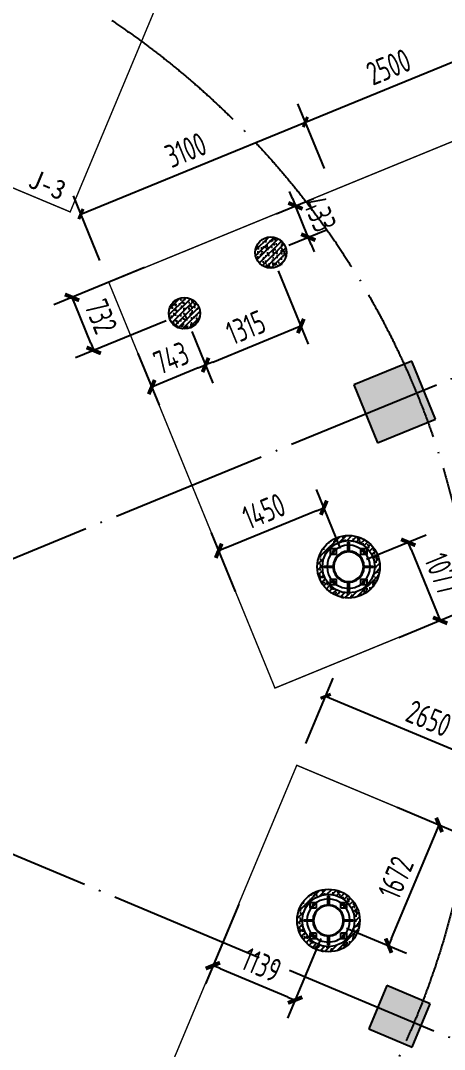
# Model space of a CAD drawing. Extents: x 6827379 to 6887889, y 99218 to 177608.
# Drawn here: x 6848113 to 6853529, y 157893 to 171032 of the extents above; entities that cross this region are included whole.
import ezdxf
from ezdxf.enums import TextEntityAlignment as Align

# ---------------------------------------------------------------- set-up
doc = ezdxf.new("R2010")
doc.units = 0
doc.header["$LTSCALE"] = 1000
doc.header["$MEASUREMENT"] = 0
for name, pattern in [('2', [18.5, 12, -3, 0.5, -3]), ('CONTINOUS', [2000000.0, 1000000.0, 1000000.0]), ('DOTE', [2.42, 2, -0.2, 0.02, -0.2])]:
    doc.linetypes.add(name, pattern=pattern)
for name, color, linetype in [('1505', 2, 'Continuous'), ('A_公标', 3, 'Continuous'), ('A_轴线', 9, 'DOTE'), ('S_CL', 2, 'Continuous'), ('孔标注', 253, 'Continuous'), ('字符标注', 253, 'Continuous'), ('柱', 2, 'Continuous'), ('柱_主零件_实线', 2, 'Continuous'), ('柱_零件_实线', 3, 'Continuous'), ('校对1', 2, 'Continuous'), ('螺栓组-普通_实线', 1, 'Continuous')]:
    doc.layers.add(name, color=color, linetype=linetype)
doc.styles.add('_TCH_DIM_T3', font='tssdeng.shx', dxfattribs={"width": 0.705882, "bigfont": 'tssdchn.shx'})
doc.styles.add('TSSD_Dimension', font='Tssdeng.shx', dxfattribs={"width": 0.7, "bigfont": 'hztxt.shx'})
doc.styles.add('黑1', font='simhei.ttf', dxfattribs={"width": 0.85})
doc.dimstyles.new('_TCH_ARCH&&100', dxfattribs={"dimtxt": 297.5, "dimasz": 100, "dimexe": 250, "dimexo": 300, "dimgap": 100, "dimtad": 1, "dimdec": 0, "dimzin": 0, "dimdsep": 46, "dimtxsty": '_TCH_DIM_T3', "dimblk": 'ARCHTICK', "dimcen": 0.09, "dimclrt": 7, "dimazin": 2, "dimtfac": 1, "dimtdec": 0, "dimtix": 1, "dimtmove": 2, "dimatfit": 3, "dimfxl": 1, "dimtolj": 1, "dimtzin": 0, "dimarcsym": 0})
doc.dimstyles.new('TSSD_100_100', dxfattribs={"dimtxt": 300, "dimasz": 100, "dimexe": 250, "dimexo": 250, "dimgap": 100, "dimtad": 1, "dimdec": 0, "dimzin": 0, "dimdsep": 46, "dimtxsty": 'TSSD_Dimension', "dimblk": '_TSDBK', "dimcen": 0, "dimclrt": 7, "dimadec": 0, "dimazin": 0, "dimtfac": 1, "dimtdec": 0, "dimtix": 1, "dimtmove": 2, "dimatfit": 3, "dimldrblk": '_TSDBK', "dimfxl": 1, "dimtolj": 1, "dimtzin": 0, "dimarcsym": 0})

# ---------------------------------------------------------------- blocks, each defined once
blk = doc.blocks.new('_ArchTick')
at = {"color": 0, "linetype": 'ByBlock', "const_width": 0.4}
blk.add_lwpolyline([(-0.5, -0.5), (0.5, 0.5)], dxfattribs=at)
blk = doc.blocks.new('*D40')
at = {"layer": 'A_公标', "color": 0, "linetype": 'CONTINOUS', "lineweight": -2, "transparency": 16777216}
for p, q in [((6851758, 161798), (6852107, 162633)), ((6852011, 162403), (6854455, 161380)), ((6854202, 160775), (6854551, 161610))]:
    blk.add_line(p, q, dxfattribs=at)
at = {"layer": 'Defpoints', "color": 0, "linetype": 'CONTINOUS', "transparency": 16777216}
for p in [(6851642, 161522), (6854455, 161380), (6854086, 160499)]:
    blk.add_point(p, dxfattribs=at)
at = {"layer": 'A_公标', "color": 0, "linetype": 'CONTINOUS', "lineweight": -2, "transparency": 16777216, "xscale": 100, "yscale": 100, "zscale": 100}
for p, rotation in [((6852011, 162403), 157.2842597415569), ((6854455, 161380), 337.2842597415569)]:
    blk.add_blockref('_ArchTick', p, dxfattribs=dict(at, rotation=rotation))
at = {"layer": 'A_公标', "color": 7, "linetype": 'CONTINOUS', "transparency": 16777216, "insert": (6853329, 162121), "char_height": 297.5, "attachment_point": 5, "rotation": 337.2843, "style": '_TCH_DIM_T3'}
blk.add_mtext('\\A1;2650', dxfattribs=at)
blk = doc.blocks.new('*D46')
at = {"layer": 'A_公标', "color": 0, "linetype": 'CONTINOUS', "lineweight": -2, "transparency": 16777216}
for p, q in [((6851995, 169142), (6851657, 169968)), ((6848884, 168562), (6851752, 169737)), ((6849127, 167967), (6848789, 168793))]:
    blk.add_line(p, q, dxfattribs=at)
at = {"layer": 'Defpoints', "color": 0, "linetype": 'CONTINOUS', "transparency": 16777216}
for p in [(6851752, 169737), (6852109, 168865), (6849241, 167690)]:
    blk.add_point(p, dxfattribs=at)
at = {"layer": 'A_公标', "color": 0, "linetype": 'CONTINOUS', "lineweight": -2, "transparency": 16777216, "xscale": 100, "yscale": 100, "zscale": 100}
for p, rotation in [((6851752, 169737), 22.27599075913769), ((6848884, 168562), 202.2759907591377)]:
    blk.add_blockref('_ArchTick', p, dxfattribs=dict(at, rotation=rotation))
at = {"layer": 'A_公标', "color": 7, "linetype": 'CONTINOUS', "transparency": 16777216, "insert": (6850224, 169379), "char_height": 297.5, "attachment_point": 5, "rotation": 22.276, "style": '_TCH_DIM_T3'}
blk.add_mtext('\\A1;3100', dxfattribs=at)
blk = doc.blocks.new('*D47')
at = {"layer": 'A_公标', "color": 0, "linetype": 'CONTINOUS', "lineweight": -2, "transparency": 16777216}
for p, q in [((6854309, 170090), (6853971, 170916)), ((6851752, 169737), (6854066, 170684)), ((6851995, 169142), (6851657, 169968))]:
    blk.add_line(p, q, dxfattribs=at)
at = {"layer": 'Defpoints', "color": 0, "linetype": 'CONTINOUS', "transparency": 16777216}
for p in [(6854066, 170684), (6854423, 169813), (6852109, 168865)]:
    blk.add_point(p, dxfattribs=at)
at = {"layer": 'A_公标', "color": 0, "linetype": 'CONTINOUS', "lineweight": -2, "transparency": 16777216, "xscale": 100, "yscale": 100, "zscale": 100}
for p, rotation in [((6854066, 170684), 22.27599075915158), ((6851752, 169737), 202.2759907591516)]:
    blk.add_blockref('_ArchTick', p, dxfattribs=dict(at, rotation=rotation))
at = {"layer": 'A_公标', "color": 7, "linetype": 'CONTINOUS', "transparency": 16777216, "insert": (6852815, 170441), "char_height": 297.5, "attachment_point": 5, "rotation": 22.276, "style": '_TCH_DIM_T3'}
blk.add_mtext('\\A1;2500', dxfattribs=at)
blk = doc.blocks.new('asdadasdsd')
at = {"layer": '孔标注', "const_width": 2}
blk.add_lwpolyline([(6501282, 156577, 1), (6501280, 156577, 1), (6501282, 156577, 1)], format="xyb", dxfattribs=at)
at = {"layer": '字符标注'}
for p, q in [((6501281, 156607), (6501281, 156547)), ((6501281, 156607), (6501281, 156547)), ((6501700, 156577), (6501640, 156577)), ((6501700, 156577), (6501640, 156577)), ((6501251, 156188), (6501311, 156188)), ((6501251, 156188), (6501311, 156188)), ((6501670, 156158), (6501670, 156218)), ((6501670, 156158), (6501670, 156218))]:
    blk.add_line(p, q, dxfattribs=at)
for start, end in [(45, 135), (135, 225), (315, 45), (225, 315)]:
    blk.add_arc((6501475, 156382), 275, start, end, dxfattribs=at)
at = {"layer": '柱_主零件_实线'}
for p, q in [((6501334, 156524), (6501302, 156482)), ((6501341, 156517), (6501311, 156477)), ((6501375, 156555), (6501334, 156524)), ((6501380, 156547), (6501341, 156517)), ((6501424, 156575), (6501375, 156555)), ((6501426, 156566), (6501380, 156547)), ((6501475, 156582), (6501424, 156575)), ((6501475, 156572), (6501426, 156566)), ((6501527, 156575), (6501475, 156582)), ((6501525, 156566), (6501475, 156572)), ((6501570, 156547), (6501525, 156566)), ((6501575, 156555), (6501527, 156575)), ((6501610, 156517), (6501570, 156547)), ((6501617, 156524), (6501575, 156555)), ((6501640, 156477), (6501610, 156517)), ((6501649, 156482), (6501617, 156524)), ((6501282, 156434), (6501275, 156382)), ((6501275, 156382), (6501282, 156330)), ((6501302, 156482), (6501282, 156434)), ((6501292, 156431), (6501285, 156382)), ((6501285, 156382), (6501292, 156333)), ((6501311, 156477), (6501292, 156431)), ((6501659, 156431), (6501640, 156477)), ((6501669, 156434), (6501649, 156482)), ((6501665, 156382), (6501659, 156431)), ((6501659, 156333), (6501665, 156382)), ((6501675, 156382), (6501669, 156434)), ((6501669, 156330), (6501675, 156382)), ((6501282, 156330), (6501302, 156282)), ((6501292, 156333), (6501311, 156287)), ((6501302, 156282), (6501334, 156241)), ((6501311, 156287), (6501341, 156248)), ((6501334, 156241), (6501375, 156209)), ((6501341, 156248), (6501380, 156218)), ((6501570, 156218), (6501610, 156248)), ((6501575, 156209), (6501617, 156241)), ((6501610, 156248), (6501640, 156287)), ((6501617, 156241), (6501649, 156282)), ((6501640, 156287), (6501659, 156333)), ((6501649, 156282), (6501669, 156330)), ((6501375, 156209), (6501424, 156189)), ((6501380, 156218), (6501426, 156199)), ((6501424, 156189), (6501475, 156182)), ((6501426, 156199), (6501475, 156192)), ((6501475, 156192), (6501525, 156199)), ((6501475, 156182), (6501527, 156189)), ((6501525, 156199), (6501570, 156218)), ((6501527, 156189), (6501575, 156209))]:
    blk.add_line(p, q, dxfattribs=at)
at = {"layer": '柱_零件_实线'}
for p, q in [((6501238, 156619), (6501308, 156672)), ((6501308, 156672), (6501389, 156706)), ((6501389, 156706), (6501475, 156717)), ((6501467, 156582), (6501467, 156697)), ((6501467, 156697), (6501483, 156697)), ((6501467, 156640), (6501483, 156640)), ((6501475, 156717), (6501562, 156706)), ((6501483, 156697), (6501483, 156582)), ((6501562, 156706), (6501643, 156672)), ((6501643, 156672), (6501712, 156619)), ((6501152, 156469), (6501185, 156550)), ((6501185, 156550), (6501238, 156619)), ((6501243, 156614), (6501318, 156614)), ((6501243, 156539), (6501243, 156614)), ((6501318, 156539), (6501243, 156539)), ((6501318, 156614), (6501318, 156539)), ((6501467, 156582), (6501483, 156582)), ((6501632, 156614), (6501707, 156614)), ((6501632, 156539), (6501632, 156614)), ((6501707, 156539), (6501632, 156539)), ((6501707, 156614), (6501707, 156539)), ((6501712, 156619), (6501765, 156550)), ((6501765, 156550), (6501799, 156469)), ((6501140, 156382), (6501152, 156469)), ((6501152, 156295), (6501140, 156382)), ((6501160, 156390), (6501275, 156390)), ((6501160, 156374), (6501160, 156390)), ((6501275, 156374), (6501160, 156374)), ((6501217, 156374), (6501217, 156390)), ((6501275, 156374), (6501275, 156390)), ((6501675, 156390), (6501790, 156390)), ((6501675, 156390), (6501675, 156374)), ((6501790, 156374), (6501675, 156374)), ((6501733, 156390), (6501733, 156374)), ((6501790, 156390), (6501790, 156374)), ((6501799, 156469), (6501810, 156382)), ((6501810, 156382), (6501799, 156295)), ((6501185, 156215), (6501152, 156295)), ((6501799, 156295), (6501765, 156215)), ((6501238, 156145), (6501185, 156215)), ((6501308, 156092), (6501238, 156145)), ((6501243, 156150), (6501243, 156225)), ((6501243, 156225), (6501318, 156225)), ((6501318, 156150), (6501243, 156150)), ((6501318, 156225), (6501318, 156150)), ((6501467, 156067), (6501467, 156182)), ((6501483, 156182), (6501467, 156182)), ((6501483, 156124), (6501467, 156124)), ((6501483, 156182), (6501483, 156067)), ((6501632, 156150), (6501632, 156225)), ((6501632, 156225), (6501707, 156225)), ((6501707, 156150), (6501632, 156150)), ((6501712, 156145), (6501643, 156092)), ((6501707, 156225), (6501707, 156150)), ((6501765, 156215), (6501712, 156145)), ((6501389, 156059), (6501308, 156092)), ((6501475, 156047), (6501389, 156059)), ((6501483, 156067), (6501467, 156067)), ((6501562, 156059), (6501475, 156047)), ((6501643, 156092), (6501562, 156059))]:
    blk.add_line(p, q, dxfattribs=at)
at = {"layer": '柱_零件_实线', "color": 3, "linetype": '2'}
for p, q in [((6501467, 156612), (6501483, 156612)), ((6501245, 156374), (6501245, 156390)), ((6501705, 156390), (6501705, 156374)), ((6501483, 156152), (6501467, 156152))]:
    blk.add_line(p, q, dxfattribs=at)
at = {"layer": '螺栓组-普通_实线', "color": 253}
for p, q in [((6501301, 156577), (6501261, 156577)), ((6501281, 156607), (6501281, 156547)), ((6501690, 156577), (6501650, 156577)), ((6501670, 156607), (6501670, 156547)), ((6501301, 156188), (6501261, 156188)), ((6501281, 156218), (6501281, 156158)), ((6501690, 156188), (6501650, 156188)), ((6501670, 156218), (6501670, 156158))]:
    blk.add_line(p, q, dxfattribs=at)
at = {"layer": '螺栓组-普通_实线', "const_width": 10}
for points in [[(6501286, 156577, 1), (6501276, 156577, 1), (6501286, 156577, 1)], [(6501675, 156577, 1), (6501665, 156577, 1), (6501675, 156577, 1)], [(6501286, 156188, 1), (6501276, 156188, 1), (6501286, 156188, 1)], [(6501675, 156188, 1), (6501665, 156188, 1), (6501675, 156188, 1)]]:
    blk.add_lwpolyline(points, format="xyb", dxfattribs=at)
blk = doc.blocks.new('_TSDBK')
blk.add_line((-1, 0), (0, 0))
at = {"const_width": 0.5}
blk.add_lwpolyline([(-0.7, -0.7), (0.7, 0.7)], dxfattribs=at)
blk = doc.blocks.new('*D199')
at = {"layer": 'Defpoints', "color": 0, "linetype": 'CONTINOUS', "transparency": 16777216}
for p in [(6850206, 167294), (6849518, 167012), (6849789, 166352)]:
    blk.add_point(p, dxfattribs=at)
at = {"layer": '校对1', "color": 0, "linetype": 'CONTINOUS', "lineweight": -2, "transparency": 16777216}
for p, q in [((6850301, 167063), (6850571, 166402)), ((6849613, 166781), (6849883, 166121)), ((6850384, 166596), (6849881, 166390))]:
    blk.add_line(p, q, dxfattribs=at)
at = {"layer": '校对1', "color": 0, "linetype": 'CONTINOUS', "lineweight": -2, "transparency": 16777216, "xscale": 100, "yscale": 100, "zscale": 100}
for p, rotation in [((6850477, 166634), 22.27599075913758), ((6849789, 166352), 202.2759907591375)]:
    blk.add_blockref('_TSDBK', p, dxfattribs=dict(at, rotation=rotation))
at = {"layer": '校对1', "color": 7, "linetype": 'CONTINOUS', "transparency": 16777216, "insert": (6850038, 166724), "char_height": 300, "attachment_point": 5, "rotation": 22.276, "style": 'TSSD_Dimension'}
blk.add_mtext('\\A1;743', dxfattribs=at)
blk = doc.blocks.new('*D74')
at = {"layer": 'Defpoints', "color": 0, "linetype": 'CONTINOUS', "transparency": 16777216}
for p in [(6851310, 168070), (6850206, 167294), (6851694, 167132)]:
    blk.add_point(p, dxfattribs=at)
at = {"layer": '校对1', "color": 0, "linetype": 'CONTINOUS', "lineweight": -2, "transparency": 16777216}
for p, q in [((6851405, 167838), (6851789, 166901)), ((6850301, 167063), (6850571, 166402)), ((6850569, 166672), (6851601, 167094))]:
    blk.add_line(p, q, dxfattribs=at)
at = {"layer": '校对1', "color": 0, "linetype": 'CONTINOUS', "lineweight": -2, "transparency": 16777216, "xscale": 100, "yscale": 100, "zscale": 100}
for p, rotation in [((6851694, 167132), 22.27599075858916), ((6850477, 166634), 202.2759907585892)]:
    blk.add_blockref('_TSDBK', p, dxfattribs=dict(at, rotation=rotation))
at = {"layer": '校对1', "color": 7, "linetype": 'CONTINOUS', "transparency": 16777216, "insert": (6850991, 167114), "char_height": 300, "attachment_point": 5, "rotation": 22.276, "style": 'TSSD_Dimension'}
blk.add_mtext('\\A1;1315', dxfattribs=at)
blk = doc.blocks.new('*D200')
at = {"layer": 'Defpoints', "color": 0, "linetype": 'CONTINOUS', "transparency": 16777216}
for p in [(6849929, 167972), (6848771, 167497), (6850206, 167294)]:
    blk.add_point(p, dxfattribs=at)
at = {"layer": '校对1', "color": 0, "linetype": 'CONTINOUS', "lineweight": -2, "transparency": 16777216}
for p, q in [((6849697, 167877), (6848539, 167402)), ((6849010, 166912), (6848809, 167405)), ((6849975, 167199), (6848817, 166725))]:
    blk.add_line(p, q, dxfattribs=at)
at = {"layer": '校对1', "color": 0, "linetype": 'CONTINOUS', "lineweight": -2, "transparency": 16777216, "xscale": 100, "yscale": 100, "zscale": 100}
for p, rotation in [((6848771, 167497), 112.2759907591397), ((6849048, 166820), 292.2759907591397)]:
    blk.add_blockref('_TSDBK', p, dxfattribs=dict(at, rotation=rotation))
at = {"layer": '校对1', "color": 7, "linetype": 'CONTINOUS', "transparency": 16777216, "insert": (6849141, 167253), "char_height": 300, "attachment_point": 5, "rotation": 292.276, "style": 'TSSD_Dimension'}
blk.add_mtext('\\A1;732', dxfattribs=at)
blk = doc.blocks.new('*D201')
at = {"layer": 'Defpoints', "color": 0, "linetype": 'CONTINOUS', "transparency": 16777216}
for p in [(6851625, 168666), (6851146, 168470), (6851310, 168070)]:
    blk.add_point(p, dxfattribs=at)
at = {"layer": '校对1', "color": 0, "linetype": 'CONTINOUS', "lineweight": -2, "transparency": 16777216}
for p, q in [((6851587, 168759), (6851549, 168851)), ((6851377, 168565), (6851856, 168761)), ((6851789, 168266), (6851625, 168666)), ((6851541, 168164), (6852020, 168360)), ((6851827, 168173), (6851864, 168081))]:
    blk.add_line(p, q, dxfattribs=at)
at = {"layer": '校对1', "color": 0, "linetype": 'CONTINOUS', "lineweight": -2, "transparency": 16777216, "xscale": 100, "yscale": 100, "zscale": 100}
for p, rotation in [((6851625, 168666), 292.2759907591), ((6851789, 168266), 112.2759907591)]:
    blk.add_blockref('_TSDBK', p, dxfattribs=dict(at, rotation=rotation))
at = {"layer": '校对1', "color": 7, "linetype": 'CONTINOUS', "transparency": 16777216, "insert": (6851938, 168561), "char_height": 300, "attachment_point": 5, "rotation": 292.276, "style": 'TSSD_Dimension'}
blk.add_mtext('\\A1;433', dxfattribs=at)
blk = doc.blocks.new('*D202')
at = {"layer": 'Defpoints', "color": 0, "linetype": 'CONTINOUS', "transparency": 16777216}
for p in [(6852304, 164057), (6853474, 163372), (6852712, 163060)]:
    blk.add_point(p, dxfattribs=at)
at = {"layer": '校对1', "color": 0, "linetype": 'CONTINOUS', "lineweight": -2, "transparency": 16777216}
for p, q in [((6852535, 164152), (6853297, 164464)), ((6853104, 164277), (6853436, 163465)), ((6852944, 163155), (6853706, 163467))]:
    blk.add_line(p, q, dxfattribs=at)
at = {"layer": '校对1', "color": 0, "linetype": 'CONTINOUS', "lineweight": -2, "transparency": 16777216, "xscale": 100, "yscale": 100, "zscale": 100}
for p, rotation in [((6853066, 164369), 112.2759907591632), ((6853474, 163372), 292.2759907591632)]:
    blk.add_blockref('_TSDBK', p, dxfattribs=dict(at, rotation=rotation))
at = {"layer": '校对1', "color": 7, "linetype": 'CONTINOUS', "transparency": 16777216, "insert": (6853502, 163966), "char_height": 300, "attachment_point": 5, "rotation": 292.276, "style": 'TSSD_Dimension'}
blk.add_mtext('\\A1;1077', dxfattribs=at)
blk = doc.blocks.new('*D203')
at = {"layer": 'Defpoints', "color": 0, "linetype": 'CONTINOUS', "transparency": 16777216}
for p in [(6850645, 164261), (6852296, 164057), (6850954, 163507)]:
    blk.add_point(p, dxfattribs=at)
at = {"layer": '校对1', "color": 0, "linetype": 'CONTINOUS', "lineweight": -2, "transparency": 16777216}
for p, q in [((6852201, 164289), (6851893, 165042)), ((6851895, 164773), (6850738, 164299)), ((6850859, 163739), (6850551, 164492))]:
    blk.add_line(p, q, dxfattribs=at)
at = {"layer": '校对1', "color": 0, "linetype": 'CONTINOUS', "lineweight": -2, "transparency": 16777216, "xscale": 100, "yscale": 100, "zscale": 100}
for p, rotation in [((6851988, 164811), 22.27599075913838), ((6850645, 164261), 202.2759907591384)]:
    blk.add_blockref('_TSDBK', p, dxfattribs=dict(at, rotation=rotation))
at = {"layer": '校对1', "color": 7, "linetype": 'CONTINOUS', "transparency": 16777216, "insert": (6851222, 164767), "char_height": 300, "attachment_point": 5, "rotation": 22.276, "style": 'TSSD_Dimension'}
blk.add_mtext('\\A1;1450', dxfattribs=at)
blk = doc.blocks.new('*D204')
at = {"layer": 'Defpoints', "color": 0, "linetype": 'CONTINOUS', "transparency": 16777216}
for p in [(6850996, 159979), (6852047, 159539), (6850570, 158963)]:
    blk.add_point(p, dxfattribs=at)
at = {"layer": '校对1', "color": 0, "linetype": 'CONTINOUS', "lineweight": -2, "transparency": 16777216}
for p, q in [((6850900, 159749), (6850474, 158732)), ((6851950, 159309), (6851525, 158292)), ((6851529, 158561), (6850662, 158924))]:
    blk.add_line(p, q, dxfattribs=at)
at = {"layer": '校对1', "color": 0, "linetype": 'CONTINOUS', "lineweight": -2, "transparency": 16777216, "xscale": 100, "yscale": 100, "zscale": 100}
for p, rotation in [((6850570, 158963), 157.2759907591465), ((6851621, 158523), 337.2759907591465)]:
    blk.add_blockref('_TSDBK', p, dxfattribs=dict(at, rotation=rotation))
at = {"layer": '校对1', "color": 7, "linetype": 'CONTINOUS', "transparency": 16777216, "insert": (6851192, 158973), "char_height": 300, "attachment_point": 5, "rotation": 337.276, "style": 'TSSD_Dimension'}
blk.add_mtext('\\A1;1139', dxfattribs=at)
blk = doc.blocks.new('*D205')
at = {"layer": 'Defpoints', "color": 0, "linetype": 'CONTINOUS', "transparency": 16777216}
for p in [(6852693, 161081), (6853461, 160760), (6852047, 159539)]:
    blk.add_point(p, dxfattribs=at)
at = {"layer": '校对1', "color": 0, "linetype": 'CONTINOUS', "lineweight": -2, "transparency": 16777216}
for p, q in [((6852924, 160985), (6853692, 160663)), ((6852854, 159310), (6853422, 160667)), ((6852278, 159443), (6853046, 159121))]:
    blk.add_line(p, q, dxfattribs=at)
at = {"layer": '校对1', "color": 0, "linetype": 'CONTINOUS', "lineweight": -2, "transparency": 16777216, "xscale": 100, "yscale": 100, "zscale": 100}
for p, rotation in [((6853461, 160760), 67.26772177673027), ((6852815, 159218), 247.2677217767303)]:
    blk.add_blockref('_TSDBK', p, dxfattribs=dict(at, rotation=rotation))
at = {"layer": '校对1', "color": 7, "linetype": 'CONTINOUS', "transparency": 16777216, "insert": (6852907, 160085), "char_height": 300, "attachment_point": 5, "rotation": 67.2677, "style": 'TSSD_Dimension'}
blk.add_mtext('\\A1;1672', dxfattribs=at)

msp = doc.modelspace()

# ---------------------------------------------------------------- hatches: boundary and pattern name
at = {"layer": '校对1', "linetype": 'CONTINOUS'}
h = msp.add_hatch(color=253, dxfattribs=at)
edge = h.paths.add_edge_path(flags=17)
edge.add_arc((6846652.6, 166811.4), 250, 0, 360)
edge = h.paths.add_edge_path(flags=17)
edge.add_arc((6846652.6, 166811.4), 250, 0, 360)
edge = h.paths.add_edge_path()
edge.add_arc((6840326.4, 166811.4), 250, 0, 360)
h.paths.add_polyline_path([(6840110.1, 171515), (6839806.8, 172255.3), (6839066.5, 171952), (6839369.8, 171211.7)])
h.paths.add_polyline_path([(6847826.2, 171956), (6847272.8, 172187.8), (6847041, 171634.4), (6847594.4, 171402.6)])
h.paths.add_polyline_path([(6834115.2, 165880.9), (6834346.9, 166434.4), (6833793.5, 166666.1), (6833561.7, 166112.7)])
h.paths.add_polyline_path([(6853415.3, 165942.7), (6853112.1, 166683), (6852371.8, 166379.7), (6852675, 165639.4)])
h.paths.add_polyline_path([(6834537.8, 158209.7), (6834234.6, 158950), (6833494.3, 158646.7), (6833797.5, 157906.5)])
h.paths.add_polyline_path([(6853116.1, 157923.3), (6853347.9, 158476.8), (6852794.5, 158708.5), (6852562.7, 158155.1)])
h.paths.add_polyline_path([(6839868.6, 152955.1), (6839315.2, 153186.8), (6839083.4, 152633.4), (6839636.8, 152401.6)])
h.paths.add_polyline_path([(6847843.1, 152637.5), (6847539.8, 153377.7), (6846799.5, 153074.5), (6847102.8, 152334.2)])
h = msp.add_hatch(dxfattribs=at)
h.set_pattern_fill('钢筋混凝土', color=2, scale=20, style=0)
h.set_pattern_definition([(45, (394371.875, 17050.505), (-35.35533906, 35.35533906), []), (50, (394371.88, 17050.5), (143.4520365, -12.550427), [15, -165]), (355, (394371.88, 17050.5), (-27.7502667, 150.4384267), [12, -132]), (100.4514, (394383.83, 17049.46), (115.7018763, 137.8879084), [12.748038, -140.2284224]), (46.1842, (394371.88, 17090.5), (213.4482097, -33.103803), [22.5, -247.5]), (96.6356, (394389.66, 17087.75), (186.932541, 194.823574), [19.1220576, -210.3426]), (351.1842, (394371.88, 17090.5), (186.932389, 194.82372), [18, -198]), (21, (394391.88, 17080.5), (119.3814104, -80.5237781), [15, -165]), (326, (394391.88, 17080.5), (48.6630664, 145.030009), [12, -132]), (71.4514, (394401.82, 17073.8), (168.0445257, 64.5060993), [12.748038, -140.2284224]), (37.5, (394371.875, 17050.505), (2.43197106, 66.57877077), [0, -130.4, 0, -134, 0, -132.5]), (7.5, (394371.875, 17050.505), (52.6139075, 78.8823424), [0, -76.4, 0, -127.4, 0, -50.5]), (327.5, (394327.275, 17050.505), (106.76448723, -4.51097435), [0, -50, 0, -156, 0, -207]), (317.5, (394307.275, 17050.51), (116.6372339, 20.0209965), [0, -65, 0, -103.6, 0, -147])])
edge = h.paths.add_edge_path()
edge.add_arc((6851310, 168069.6), 200, 0, 360)
edge = h.paths.add_edge_path()
edge.add_arc((6850206.3, 167294), 200, 0, 360)
h = msp.add_hatch(dxfattribs=at)
h.set_pattern_fill('钢筋混凝土', color=9, scale=20, style=0)
h.set_pattern_definition([(45, (349977.616, 10349.74), (-35.35533906, 35.35533906), []), (50, (349977.62, 10349.74), (143.4520365, -12.550427), [15, -165]), (355, (349977.62, 10349.74), (-27.7502667, 150.4384267), [12, -132]), (100.4514, (349989.57, 10348.7), (115.7018763, 137.8879084), [12.748038, -140.2284224]), (46.1842, (349977.62, 10389.74), (213.4482097, -33.103803), [22.5, -247.5]), (96.6356, (349995.4, 10386.98), (186.932541, 194.823574), [19.1220576, -210.3426]), (351.1842, (349977.62, 10389.74), (186.932389, 194.82372), [18, -198]), (21, (349997.62, 10379.74), (119.3814104, -80.5237781), [15, -165]), (326, (349997.62, 10379.74), (48.6630664, 145.030009), [12, -132]), (71.4514, (350007.56, 10373.03), (168.0445257, 64.5060993), [12.748038, -140.2284224]), (37.5, (349977.616, 10349.74), (2.43197106, 66.57877077), [0, -130.4, 0, -134, 0, -132.5]), (7.5, (349977.616, 10349.74), (52.6139075, 78.8823424), [0, -76.4, 0, -127.4, 0, -50.5]), (327.5, (349933.016, 10349.74), (106.76448723, -4.51097435), [0, -50, 0, -156, 0, -207]), (317.5, (349913.02, 10349.74), (116.6372339, 20.0209965), [0, -65, 0, -103.6, 0, -147])])
h.paths.add_polyline_path([(6852704.1, 164057.2, 1), (6851904.1, 164057.2, 1)])
h.paths.add_polyline_path([(6852594.2, 163889.7), (6852541, 163820.4), (6852471.6, 163767.1), (6852390.8, 163733.7), (6852304.1, 163722.2), (6852217.4, 163733.7), (6852136.6, 163767.1), (6852067.2, 163820.4), (6852014, 163889.7), (6851980.5, 163970.5), (6851969.1, 164057.2), (6851980.5, 164143.9), (6852014, 164224.7), (6852067.2, 164294.1), (6852136.6, 164347.4), (6852217.4, 164380.8), (6852304.1, 164392.2), (6852390.8, 164380.8), (6852471.6, 164347.4), (6852541, 164294.1), (6852594.2, 164224.7), (6852627.7, 164143.9), (6852639.1, 164057.2), (6852627.7, 163970.5)], flags=16)
h = msp.add_hatch(dxfattribs=at)
h.set_pattern_fill('钢筋混凝土', color=9, scale=20, style=0)
h.set_pattern_definition([(45, (349720.455, 5831.805), (-35.35533906, 35.35533906), []), (50, (349720.46, 5831.8), (143.4520365, -12.550427), [15, -165]), (355, (349720.46, 5831.8), (-27.7502667, 150.4384267), [12, -132]), (100.4514, (349732.41, 5830.76), (115.7018763, 137.8879084), [12.748038, -140.2284224]), (46.1842, (349720.46, 5871.8), (213.4482097, -33.103803), [22.5, -247.5]), (96.6356, (349738.24, 5869.05), (186.932541, 194.823574), [19.1220576, -210.3426]), (351.1842, (349720.46, 5871.8), (186.932389, 194.82372), [18, -198]), (21, (349740.46, 5861.8), (119.3814104, -80.5237781), [15, -165]), (326, (349740.46, 5861.8), (48.6630664, 145.030009), [12, -132]), (71.4514, (349750.4, 5855.1), (168.0445257, 64.5060993), [12.748038, -140.2284224]), (37.5, (349720.455, 5831.805), (2.43197106, 66.57877077), [0, -130.4, 0, -134, 0, -132.5]), (7.5, (349720.455, 5831.805), (52.6139075, 78.8823424), [0, -76.4, 0, -127.4, 0, -50.5]), (327.5, (349675.855, 5831.805), (106.76448723, -4.51097435), [0, -50, 0, -156, 0, -207]), (317.5, (349655.855, 5831.805), (116.6372339, 20.0209965), [0, -65, 0, -103.6, 0, -147])])
h.paths.add_polyline_path([(6852447, 159539.3, 1), (6851647, 159539.3, 1)])
h.paths.add_polyline_path([(6852337.1, 159371.8), (6852283.8, 159302.4), (6852214.5, 159249.2), (6852133.7, 159215.7), (6852047, 159204.3), (6851960.3, 159215.7), (6851879.5, 159249.2), (6851810.1, 159302.4), (6851756.8, 159371.8), (6851723.4, 159452.6), (6851712, 159539.3), (6851723.4, 159626), (6851756.8, 159706.8), (6851810.1, 159776.2), (6851879.5, 159829.4), (6851960.3, 159862.9), (6852047, 159874.3), (6852133.7, 159862.9), (6852214.5, 159829.4), (6852283.8, 159776.2), (6852337.1, 159706.8), (6852370.5, 159626), (6852382, 159539.3), (6852370.5, 159452.6)], flags=16)

# ---------------------------------------------------------------- linework, layer by layer
at = {"layer": '1505', "color": 9, "const_width": 18}
for points in [[(6848747.1, 168588.8), (6850639.1, 173108.3), (6846120.5, 175000.7), (6844227.2, 170481.7), (6848747.1, 168588.8)], [(6851363.5, 162507.7), (6856545.5, 164630.5), (6854422.8, 169812.6), (6849240.7, 167689.8), (6851363.5, 162507.7)], [(6849749.1, 157001.9), (6854269, 155108.9), (6856161, 159628.4), (6851642, 161521.7), (6849749.1, 157001.9)]]:
    msp.add_lwpolyline(points, dxfattribs=at)
at = {"layer": 'A_公标'}
msp.add_lwpolyline([(6843454.8, 162294.7, 0, 0, 0), (6850766.3, 169549.5, 66, 0, 0), (6850908.3, 169690.4, 0, 0, 0)], format="xyseb", dxfattribs=at)
at = {"layer": 'A_轴线'}
for p, q in [((6831459.8, 167318.3), (6855453.8, 157269.5)), ((6831422.1, 157365.6), (6855487.5, 167223.9))]:
    msp.add_line(p, q, dxfattribs=at)
msp.add_circle((6843454.8, 162294.8), 10500, dxfattribs=at)
at = {"layer": 'S_CL'}
for p, q in [((6853112.1, 166683), (6852371.8, 166379.7)), ((6853415.3, 165942.7), (6853112.1, 166683)), ((6852371.8, 166379.7), (6852675, 165639.4)), ((6852675, 165639.4), (6853415.3, 165942.7)), ((6852794.5, 158708.5), (6852562.7, 158155.1)), ((6853347.9, 158476.8), (6852794.5, 158708.5)), ((6853116.1, 157923.3), (6853347.9, 158476.8)), ((6852562.7, 158155.1), (6853116.1, 157923.3))]:
    msp.add_line(p, q, dxfattribs=at)
at = {"layer": 'S_CL', "color": 9}
for centre in [(6851310, 168069.6), (6850206.3, 167294)]:
    msp.add_circle(centre, 200, dxfattribs=at)
at = {"layer": '校对1', "linetype": 'CONTINOUS'}
for centre in [(6852304.1, 164057.2), (6852047, 159539.3)]:
    msp.add_circle(centre, 400, dxfattribs=at)

# ---------------------------------------------------------------- block references
for p in [(350828.8, 7675), (350571.6, 3157.1)]:
    msp.add_blockref('asdadasdsd', p, dxfattribs=at)

# ---------------------------------------------------------------- texts
at = {"layer": '柱', "style": '黑1', "width": 0.876093}
msp.add_text('J-3', height=250, rotation=337.30259, dxfattribs=at).set_placement((6848190.2, 168914.6), (6848626.1, 168732.3), align=Align.FIT)

# ---------------------------------------------------------------- dimensions: what is measured, and where the dimension line sits
at = {"layer": 'A_公标', "color": 3, "linetype": 'CONTINOUS'}
for p1, p2, picture, middle in [((6852109.2, 168864.8), (6854422.8, 169812.6), '*D47', (6852814.6, 170440.6)), ((6849240.7, 167689.8), (6852109.2, 168864.8), '*D46', (6850223.5, 169379.3))]:
    dim = msp.add_aligned_dim(p1=p1, p2=p2, distance=942.1, dimstyle='_TCH_ARCH&&100', dxfattribs=at)
    dim.commit()
    dim.dimension.update_dxf_attribs({"geometry": picture, "text_midpoint": middle})
dim = msp.add_aligned_dim(p1=(6851642, 161521.7), p2=(6854085.9, 160498.7), distance=955.1, text='2650', dimstyle='_TCH_ARCH&&100', dxfattribs=at)
dim.commit()
dim.dimension.update_dxf_attribs({"geometry": '*D40', "text_midpoint": (6853328.8, 162120.6)})
at = {"layer": '校对1', "linetype": 'CONTINOUS'}
for p1, p2, distance, picture, middle in [((6851310, 168069.6), (6851145.9, 168470.2), -517.3, '*D201', (6851938, 168560.8)), ((6850206.3, 167294), (6849928.7, 167971.6), 1251.4, '*D200', (6849140.8, 167253.2)), ((6850206.2615, 167293.9745), (6849518.2804, 167012.1496), 713.4266, '*D199', (6850037.9413, 166724.2216)), ((6852296.1, 164057.2), (6850954, 163507.4), -814.1, '*D203', (6851221.7, 164767)), ((6852304.1, 164057.2), (6852712.5, 163060.3), 823.4, '*D202', (6853501.6, 163965.7)), ((6852047, 159539.3), (6852693, 161081.4), -832.6, '*D205', (6852907.4, 160085.2)), ((6852047, 159539.3), (6850996.1, 159979.4), 1102.4, '*D204', (6851192.3, 158973.2))]:
    dim = msp.add_aligned_dim(p1=p1, p2=p2, distance=distance, dimstyle='TSSD_100_100', dxfattribs=at)
    dim.commit()
    dim.dimension.update_dxf_attribs({"geometry": picture, "text_midpoint": middle})
dim = msp.add_linear_dim(base=(6851693.9, 167132.4), p1=(6850206.3, 167294), p2=(6851310, 168069.6), angle=22.27599, dimstyle='TSSD_100_100', dxfattribs=at)
dim.commit()
dim.dimension.update_dxf_attribs({"geometry": '*D74', "text_midpoint": (6850990.5, 167114.4)})

doc.saveas('drawing.dxf')
